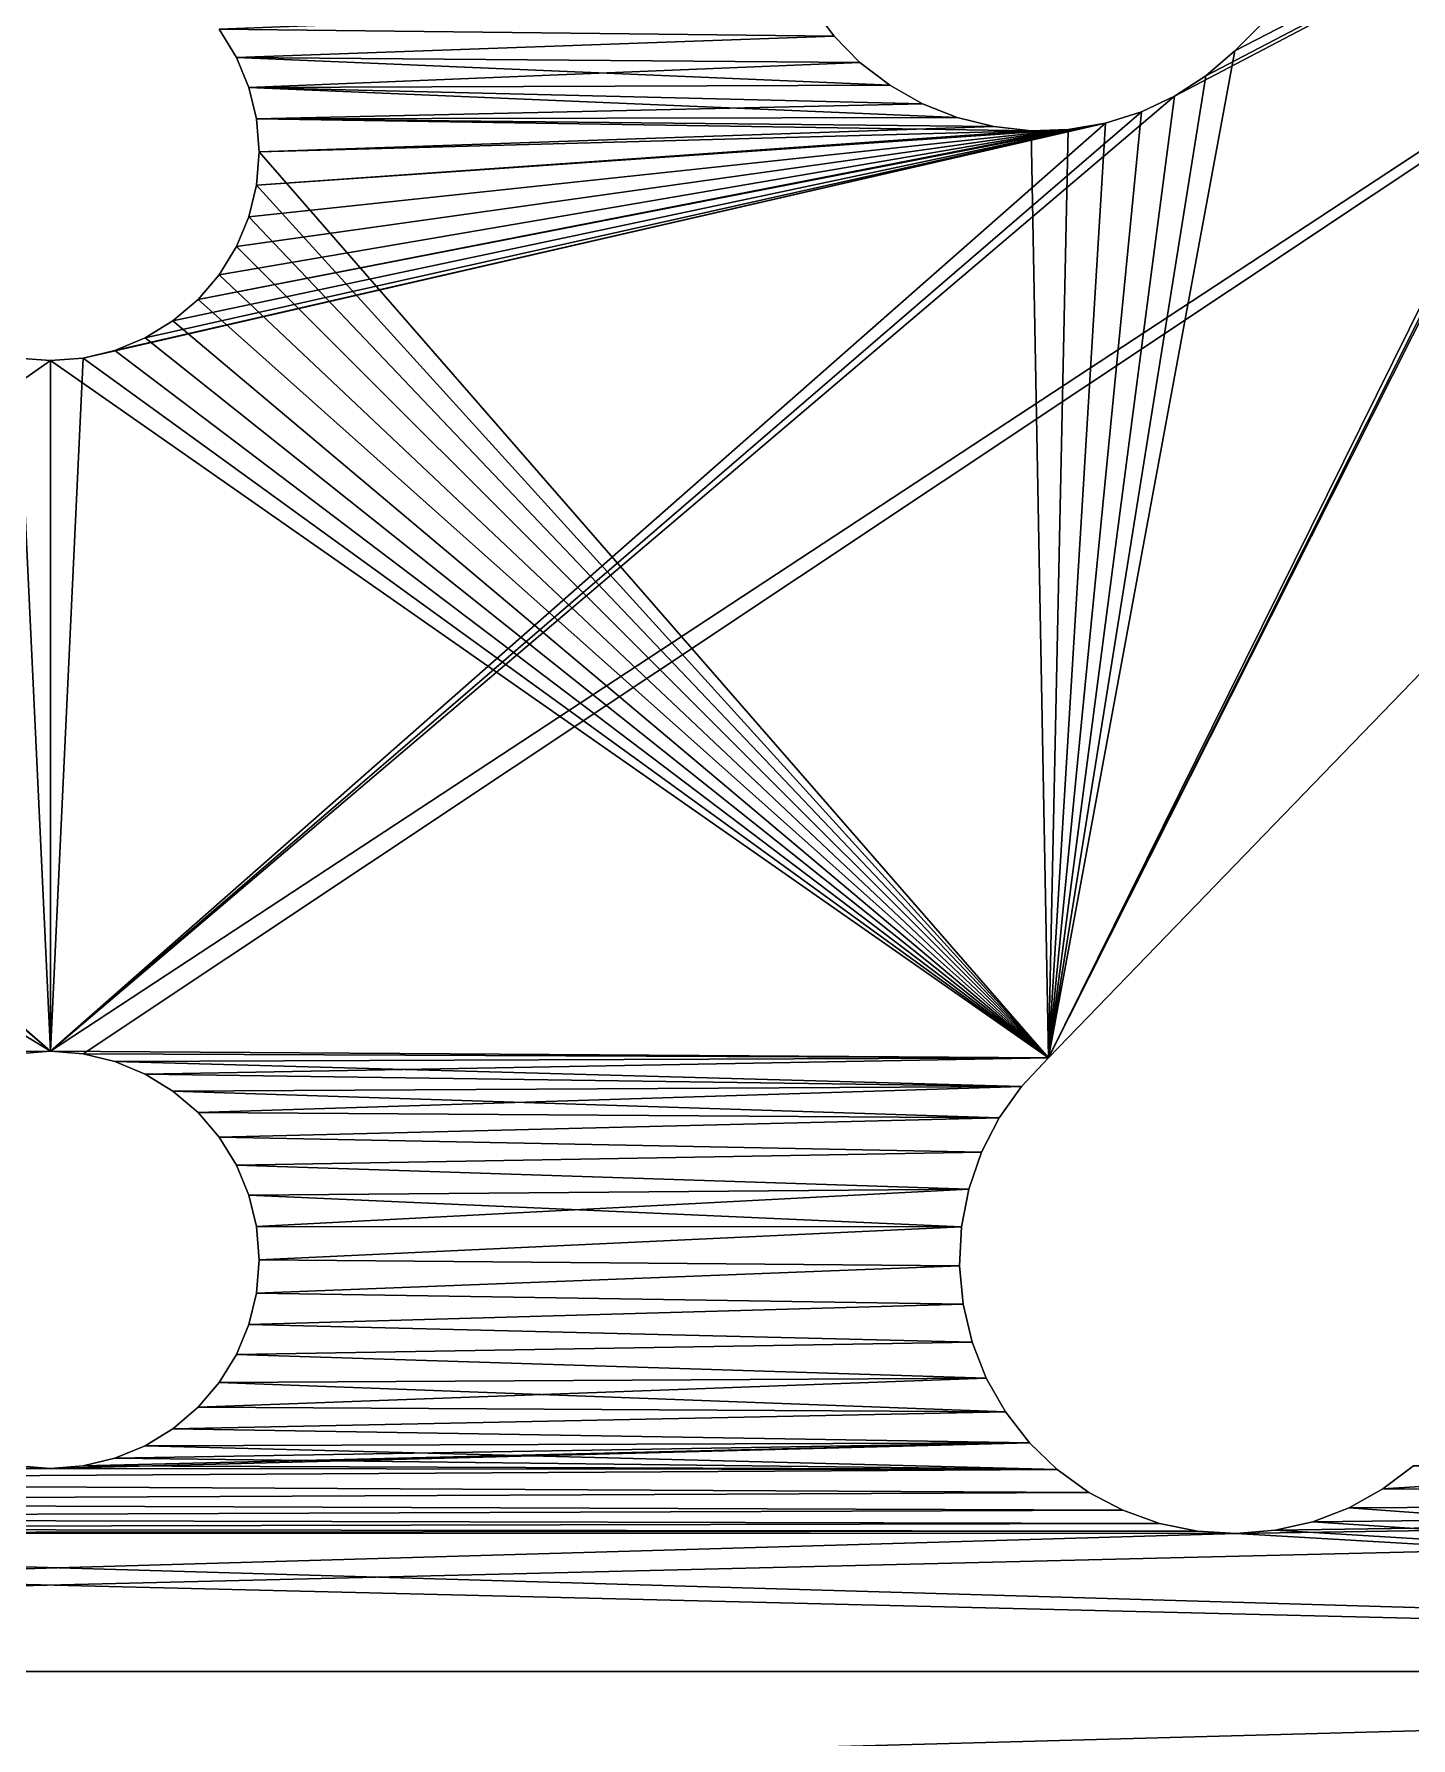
# Model space of a CAD drawing. Header units: millimetres. Extents: x -48.7 to 48.7, y -48.7 to 48.7.
# Drawn here: x -0.12 to 9.94, y -25.06 to -12.61 of the extents above; entities that cross this region are included whole.
import ezdxf

# ---------------------------------------------------------------- set-up
doc = ezdxf.new("R2010")
doc.units = ezdxf.units.MM
doc.header["$LTSCALE"] = 65.185185
for name, color, linetype in [('1', 7, 'CONTINUOUS'), ('121', 7, 'CONTINUOUS'), ('122', 7, 'CONTINUOUS'), ('19', 7, 'CONTINUOUS'), ('2', 7, 'CONTINUOUS'), ('20', 7, 'CONTINUOUS'), ('21', 7, 'CONTINUOUS'), ('22', 7, 'CONTINUOUS'), ('73', 7, 'CONTINUOUS'), ('74', 7, 'CONTINUOUS')]:
    doc.layers.add(name, color=color, linetype=linetype)

msp = doc.modelspace()

# ---------------------------------------------------------------- linework, layer by layer
at = {"layer": '1', "linetype": 'CONTINUOUS'}
for points in [[(7.291, -20.091), (13.494, -7.781), (20.129, -6.81), (7.291, -20.091)], [(0, -20.042), (-0.239, -20.061), (-20.18, -7.731), (0, -20.042)], [(-7.539, -13.609), (0, -20.042), (-20.18, -7.731), (-7.539, -13.609)], [(13.345, -8.008), (13.494, -7.781), (7.291, -20.091), (13.345, -8.008)], [(13.162, -8.221), (13.345, -8.008), (7.291, -20.091), (13.162, -8.221)], [(8.653, -12.73), (13.162, -8.221), (7.291, -20.091), (8.653, -12.73)], [(5.726, -12.624), (1.233, -12.573), (5.563, -12.406), (5.726, -12.624)], [(1.359, -12.779), (1.233, -12.573), (5.726, -12.624), (1.359, -12.779)], [(5.914, -12.815), (1.359, -12.779), (5.726, -12.624), (5.914, -12.815)], [(1.45, -12.998), (1.359, -12.779), (6.132, -12.981), (1.45, -12.998)], [(6.132, -12.981), (1.359, -12.779), (5.914, -12.815), (6.132, -12.981)], [(8.44, -12.914), (8.653, -12.73), (7.291, -20.091), (8.44, -12.914)], [(8.212, -13.063), (8.44, -12.914), (7.291, -20.091), (8.212, -13.063)], [(6.372, -13.118), (1.45, -12.998), (6.132, -12.981), (6.372, -13.118)], [(1.505, -13.228), (1.45, -12.998), (6.624, -13.219), (1.505, -13.228)], [(6.624, -13.219), (1.45, -12.998), (6.372, -13.118), (6.624, -13.219)], [(7.97, -13.177), (8.212, -13.063), (7.291, -20.091), (7.97, -13.177)], [(7.708, -13.259), (7.97, -13.177), (7.291, -20.091), (7.708, -13.259)], [(6.891, -13.285), (1.505, -13.228), (6.624, -13.219), (6.891, -13.285)], [(1.525, -13.47), (1.505, -13.228), (7.165, -13.315), (1.525, -13.47)], [(7.165, -13.315), (1.505, -13.228), (6.891, -13.285), (7.165, -13.315)], [(1.525, -13.47), (7.165, -13.315), (7.291, -20.091), (1.525, -13.47)], [(7.165, -13.315), (7.436, -13.306), (7.291, -20.091), (7.165, -13.315)], [(7.436, -13.306), (7.708, -13.259), (7.291, -20.091), (7.436, -13.306)], [(1.505, -13.713), (1.525, -13.47), (7.291, -20.091), (1.505, -13.713)], [(-7.277, -13.691), (0, -20.042), (-7.539, -13.609), (-7.277, -13.691)], [(-0.239, -14.977), (0, -20.042), (-7.277, -13.691), (-0.239, -14.977)], [(1.45, -13.943), (1.505, -13.713), (7.291, -20.091), (1.45, -13.943)], [(1.359, -14.162), (1.45, -13.943), (7.291, -20.091), (1.359, -14.162)], [(1.233, -14.367), (1.359, -14.162), (7.291, -20.091), (1.233, -14.367)], [(1.079, -14.548), (1.233, -14.367), (7.291, -20.091), (1.079, -14.548)], [(0.895, -14.704), (1.079, -14.548), (7.291, -20.091), (0.895, -14.704)], [(0.693, -14.829), (0.895, -14.704), (7.291, -20.091), (0.693, -14.829)], [(0.239, -14.977), (0.471, -14.92), (7.291, -20.091), (0.239, -14.977)], [(0.471, -14.92), (0.693, -14.829), (7.291, -20.091), (0.471, -14.92)], [(0, -14.995), (0, -20.042), (-0.239, -14.977), (0, -14.995)], [(0, -14.995), (0.239, -14.977), (7.291, -20.091), (0, -14.995)], [(0, -20.042), (0, -14.995), (7.291, -20.091), (0, -20.042)], [(0.239, -20.061), (0, -20.042), (7.291, -20.091), (0.239, -20.061)], [(0.471, -20.117), (0.239, -20.061), (7.291, -20.091), (0.471, -20.117)], [(7.093, -20.3), (0.471, -20.117), (7.291, -20.091), (7.093, -20.3)], [(0.693, -20.209), (0.471, -20.117), (7.093, -20.3), (0.693, -20.209)], [(0.895, -20.333), (0.693, -20.209), (7.093, -20.3), (0.895, -20.333)], [(6.931, -20.529), (0.895, -20.333), (7.093, -20.3), (6.931, -20.529)], [(1.079, -20.489), (0.895, -20.333), (6.931, -20.529), (1.079, -20.489)], [(1.233, -20.67), (1.079, -20.489), (6.931, -20.529), (1.233, -20.67)], [(6.802, -20.779), (1.233, -20.67), (6.931, -20.529), (6.802, -20.779)], [(1.359, -20.875), (1.233, -20.67), (6.802, -20.779), (1.359, -20.875)], [(6.709, -21.049), (1.359, -20.875), (6.802, -20.779), (6.709, -21.049)], [(1.45, -21.095), (1.359, -20.875), (6.709, -21.049), (1.45, -21.095)], [(6.655, -21.325), (1.45, -21.095), (6.709, -21.049), (6.655, -21.325)], [(1.505, -21.324), (1.45, -21.095), (6.655, -21.325), (1.505, -21.324)], [(1.525, -21.567), (1.505, -21.324), (6.655, -21.325), (1.525, -21.567)], [(6.641, -21.61), (1.525, -21.567), (6.655, -21.325), (6.641, -21.61)], [(1.505, -21.809), (1.525, -21.567), (6.641, -21.61), (1.505, -21.809)], [(6.667, -21.891), (1.505, -21.809), (6.641, -21.61), (6.667, -21.891)], [(1.45, -22.039), (1.505, -21.809), (6.667, -21.891), (1.45, -22.039)], [(6.733, -22.167), (1.45, -22.039), (6.667, -21.891), (6.733, -22.167)], [(1.359, -22.258), (1.45, -22.039), (6.733, -22.167), (1.359, -22.258)], [(1.233, -22.464), (1.359, -22.258), (6.837, -22.432), (1.233, -22.464)], [(6.837, -22.432), (1.359, -22.258), (6.733, -22.167), (6.837, -22.432)], [(1.079, -22.644), (1.233, -22.464), (6.977, -22.677), (1.079, -22.644)], [(6.977, -22.677), (1.233, -22.464), (6.837, -22.432), (6.977, -22.677)], [(0.895, -22.801), (1.079, -22.644), (6.977, -22.677), (0.895, -22.801)], [(7.152, -22.903), (0.895, -22.801), (6.977, -22.677), (7.152, -22.903)], [(0.693, -22.925), (0.895, -22.801), (7.152, -22.903), (0.693, -22.925)], [(7.354, -23.098), (0.693, -22.925), (7.152, -22.903), (7.354, -23.098)], [(-7.289, -22.998), (0, -23.091), (-7.512, -23.187), (-7.289, -22.998)], [(-0.239, -23.073), (0, -23.091), (-7.289, -22.998), (-0.239, -23.073)], [(0.239, -23.073), (0.471, -23.017), (7.354, -23.098), (0.239, -23.073)], [(0.471, -23.017), (0.693, -22.925), (7.354, -23.098), (0.471, -23.017)], [(0, -23.091), (7.354, -23.098), (-7.512, -23.187), (0, -23.091)], [(7.354, -23.098), (7.585, -23.266), (-7.512, -23.187), (7.354, -23.098)], [(0, -23.091), (0.239, -23.073), (7.354, -23.098), (0, -23.091)], [(9.957, -23.071), (27.399, -23.276), (9.734, -23.241), (9.957, -23.071)], [(-25.947, -24.575), (-27.399, -23.276), (25.947, -24.575), (-25.947, -24.575)], [(25.947, -24.575), (-27.399, -23.276), (-8.596, -23.564), (25.947, -24.575)], [(-7.512, -23.187), (7.585, -23.266), (-7.757, -23.338), (-7.512, -23.187)], [(7.585, -23.266), (7.835, -23.397), (-7.757, -23.338), (7.585, -23.266)], [(9.734, -23.241), (27.399, -23.276), (9.488, -23.378), (9.734, -23.241)], [(27.399, -23.276), (25.947, -24.575), (9.488, -23.378), (27.399, -23.276)], [(-7.757, -23.338), (7.835, -23.397), (-8.027, -23.455), (-7.757, -23.338)], [(7.835, -23.397), (8.103, -23.493), (-8.027, -23.455), (7.835, -23.397)], [(9.488, -23.378), (25.947, -24.575), (9.222, -23.48), (9.488, -23.378)], [(-8.305, -23.53), (8.381, -23.55), (-8.596, -23.564), (-8.305, -23.53)], [(-8.027, -23.455), (8.103, -23.493), (-8.305, -23.53), (-8.027, -23.455)], [(8.103, -23.493), (8.381, -23.55), (-8.305, -23.53), (8.103, -23.493)], [(9.222, -23.48), (25.947, -24.575), (8.947, -23.543), (9.222, -23.48)], [(8.381, -23.55), (8.663, -23.566), (-8.596, -23.564), (8.381, -23.55)], [(8.663, -23.566), (25.947, -24.575), (-8.596, -23.564), (8.663, -23.566)], [(8.947, -23.543), (25.947, -24.575), (8.663, -23.566), (8.947, -23.543)], [(-24.575, -25.947), (-25.947, -24.575), (24.575, -25.947), (-24.575, -25.947)], [(24.575, -25.947), (-25.947, -24.575), (25.947, -24.575), (24.575, -25.947)]]:
    msp.add_3dface(points, dxfattribs=at)
at = {"layer": '121', "linetype": 'CONTINUOUS'}
for points in [[(7.093, -20.3), (7.291, -20.091), (7.093, -20.3, 3.175), (7.093, -20.3)], [(7.291, -20.091), (7.291, -20.091, 3.175), (7.093, -20.3, 3.175), (7.291, -20.091)], [(6.931, -20.529), (7.093, -20.3), (6.931, -20.529, 3.175), (6.931, -20.529)], [(7.093, -20.3), (7.093, -20.3, 3.175), (6.931, -20.529, 3.175), (7.093, -20.3)], [(6.802, -20.779), (6.931, -20.529), (6.802, -20.779, 3.175), (6.802, -20.779)], [(6.931, -20.529), (6.931, -20.529, 3.175), (6.802, -20.779, 3.175), (6.931, -20.529)], [(6.709, -21.049), (6.802, -20.779), (6.709, -21.049, 3.175), (6.709, -21.049)], [(6.802, -20.779), (6.802, -20.779, 3.175), (6.709, -21.049, 3.175), (6.802, -20.779)], [(6.655, -21.325), (6.709, -21.049), (6.655, -21.325, 3.175), (6.655, -21.325)], [(6.709, -21.049), (6.709, -21.049, 3.175), (6.655, -21.325, 3.175), (6.709, -21.049)], [(6.641, -21.61), (6.655, -21.325), (6.641, -21.61, 3.175), (6.641, -21.61)], [(6.655, -21.325), (6.655, -21.325, 3.175), (6.641, -21.61, 3.175), (6.655, -21.325)], [(6.667, -21.891), (6.641, -21.61), (6.667, -21.891, 3.175), (6.667, -21.891)], [(6.641, -21.61), (6.641, -21.61, 3.175), (6.667, -21.891, 3.175), (6.641, -21.61)], [(6.733, -22.167), (6.667, -21.891), (6.733, -22.167, 3.175), (6.733, -22.167)], [(6.667, -21.891), (6.667, -21.891, 3.175), (6.733, -22.167, 3.175), (6.667, -21.891)], [(6.837, -22.432), (6.733, -22.167), (6.837, -22.432, 3.175), (6.837, -22.432)], [(6.733, -22.167), (6.733, -22.167, 3.175), (6.837, -22.432, 3.175), (6.733, -22.167)], [(6.977, -22.677), (6.837, -22.432), (6.977, -22.677, 3.175), (6.977, -22.677)], [(6.837, -22.432), (6.837, -22.432, 3.175), (6.977, -22.677, 3.175), (6.837, -22.432)], [(7.152, -22.903), (6.977, -22.677), (7.152, -22.903, 3.175), (7.152, -22.903)], [(6.977, -22.677), (6.977, -22.677, 3.175), (7.152, -22.903, 3.175), (6.977, -22.677)], [(7.354, -23.098), (7.152, -22.903), (7.354, -23.098, 3.175), (7.354, -23.098)], [(7.152, -22.903), (7.152, -22.903, 3.175), (7.354, -23.098, 3.175), (7.152, -22.903)], [(7.585, -23.266), (7.354, -23.098), (7.585, -23.266, 3.175), (7.585, -23.266)], [(7.354, -23.098), (7.354, -23.098, 3.175), (7.585, -23.266, 3.175), (7.354, -23.098)], [(9.957, -23.071), (9.734, -23.241), (9.957, -23.071, 3.175), (9.957, -23.071)], [(9.734, -23.241), (9.734, -23.241, 3.175), (9.957, -23.071, 3.175), (9.734, -23.241)], [(7.835, -23.397), (7.585, -23.266), (7.835, -23.397, 3.175), (7.835, -23.397)], [(7.585, -23.266), (7.585, -23.266, 3.175), (7.835, -23.397, 3.175), (7.585, -23.266)], [(9.734, -23.241), (9.488, -23.378), (9.734, -23.241, 3.175), (9.734, -23.241)], [(9.488, -23.378), (9.488, -23.378, 3.175), (9.734, -23.241, 3.175), (9.488, -23.378)], [(8.103, -23.493), (7.835, -23.397), (8.103, -23.493, 3.175), (8.103, -23.493)], [(7.835, -23.397), (7.835, -23.397, 3.175), (8.103, -23.493, 3.175), (7.835, -23.397)], [(9.488, -23.378), (9.222, -23.48), (9.488, -23.378, 3.175), (9.488, -23.378)], [(9.222, -23.48), (9.222, -23.48, 3.175), (9.488, -23.378, 3.175), (9.222, -23.48)], [(8.381, -23.55), (8.103, -23.493), (8.381, -23.55, 3.175), (8.381, -23.55)], [(8.103, -23.493), (8.103, -23.493, 3.175), (8.381, -23.55, 3.175), (8.103, -23.493)], [(9.222, -23.48), (8.947, -23.543), (9.222, -23.48, 3.175), (9.222, -23.48)], [(8.947, -23.543), (8.947, -23.543, 3.175), (9.222, -23.48, 3.175), (8.947, -23.543)], [(8.663, -23.566), (8.381, -23.55), (8.663, -23.566, 3.175), (8.663, -23.566)], [(8.381, -23.55), (8.381, -23.55, 3.175), (8.663, -23.566, 3.175), (8.381, -23.55)], [(8.947, -23.543), (8.663, -23.566), (8.947, -23.543, 3.175), (8.947, -23.543)], [(8.663, -23.566), (8.663, -23.566, 3.175), (8.947, -23.543, 3.175), (8.663, -23.566)]]:
    msp.add_3dface(points, dxfattribs=at)
at = {"layer": '122', "linetype": 'CONTINUOUS'}
for points in [[(7.291, -20.091), (20.129, -6.81), (7.291, -20.091, 3.175), (7.291, -20.091)], [(20.129, -6.81), (20.129, -6.81, 3.175), (7.291, -20.091, 3.175), (20.129, -6.81)]]:
    msp.add_3dface(points, dxfattribs=at)
at = {"layer": '19', "linetype": 'CONTINUOUS'}
for points in [[(1.525, -21.567), (1.505, -21.809), (1.525, -21.567, 3.175), (1.525, -21.567)], [(1.525, -21.567, 3.175), (1.505, -21.809), (1.505, -21.809, 3.175), (1.525, -21.567, 3.175)], [(1.505, -21.809), (1.45, -22.039), (1.505, -21.809, 3.175), (1.505, -21.809)], [(1.45, -22.039), (1.45, -22.039, 3.175), (1.505, -21.809, 3.175), (1.45, -22.039)], [(1.45, -22.039), (1.359, -22.258), (1.45, -22.039, 3.175), (1.45, -22.039)], [(1.359, -22.258), (1.359, -22.258, 3.175), (1.45, -22.039, 3.175), (1.359, -22.258)], [(1.359, -22.258), (1.233, -22.464), (1.359, -22.258, 3.175), (1.359, -22.258)], [(1.233, -22.464), (1.233, -22.464, 3.175), (1.359, -22.258, 3.175), (1.233, -22.464)], [(1.233, -22.464), (1.079, -22.644), (1.233, -22.464, 3.175), (1.233, -22.464)], [(1.079, -22.644), (1.079, -22.644, 3.175), (1.233, -22.464, 3.175), (1.079, -22.644)], [(1.079, -22.644), (0.895, -22.801), (1.079, -22.644, 3.175), (1.079, -22.644)], [(0.895, -22.801), (0.895, -22.801, 3.175), (1.079, -22.644, 3.175), (0.895, -22.801)], [(0.895, -22.801), (0.693, -22.925), (0.895, -22.801, 3.175), (0.895, -22.801)], [(0.693, -22.925), (0.693, -22.925, 3.175), (0.895, -22.801, 3.175), (0.693, -22.925)], [(0.471, -23.017), (0.239, -23.073), (0.471, -23.017, 3.175), (0.471, -23.017)], [(0.239, -23.073), (0.239, -23.073, 3.175), (0.471, -23.017, 3.175), (0.239, -23.073)], [(0.693, -22.925), (0.471, -23.017), (0.693, -22.925, 3.175), (0.693, -22.925)], [(0.471, -23.017), (0.471, -23.017, 3.175), (0.693, -22.925, 3.175), (0.471, -23.017)], [(0, -23.091), (-0.239, -23.073), (0, -23.091, 3.175), (0, -23.091)], [(-0.239, -23.073), (-0.239, -23.073, 3.175), (0, -23.091, 3.175), (-0.239, -23.073)], [(0.239, -23.073), (0, -23.091), (0.239, -23.073, 3.175), (0.239, -23.073)], [(0, -23.091), (0, -23.091, 3.175), (0.239, -23.073, 3.175), (0, -23.091)]]:
    msp.add_3dface(points, dxfattribs=at)
at = {"layer": '2', "linetype": 'CONTINUOUS'}
for points in [[(0, -20.042, 3.175), (0.239, -20.061, 3.175), (20.129, -6.81, 3.175), (0, -20.042, 3.175)], [(8.212, -13.063, 3.175), (0, -20.042, 3.175), (20.129, -6.81, 3.175), (8.212, -13.063, 3.175)], [(20.129, -6.81, 3.175), (0.239, -20.061, 3.175), (7.291, -20.091, 3.175), (20.129, -6.81, 3.175)], [(8.44, -12.914, 3.175), (8.212, -13.063, 3.175), (20.129, -6.81, 3.175), (8.44, -12.914, 3.175)], [(8.653, -12.73, 3.175), (8.44, -12.914, 3.175), (20.129, -6.81, 3.175), (8.653, -12.73, 3.175)], [(13.162, -8.221, 3.175), (8.653, -12.73, 3.175), (20.129, -6.81, 3.175), (13.162, -8.221, 3.175)], [(5.563, -12.406, 3.175), (1.233, -12.573, 3.175), (5.726, -12.624, 3.175), (5.563, -12.406, 3.175)], [(1.233, -12.573, 3.175), (1.359, -12.779, 3.175), (5.726, -12.624, 3.175), (1.233, -12.573, 3.175)], [(5.726, -12.624, 3.175), (1.359, -12.779, 3.175), (5.914, -12.815, 3.175), (5.726, -12.624, 3.175)], [(1.359, -12.779, 3.175), (1.45, -12.998, 3.175), (5.914, -12.815, 3.175), (1.359, -12.779, 3.175)], [(5.914, -12.815, 3.175), (1.45, -12.998, 3.175), (6.132, -12.981, 3.175), (5.914, -12.815, 3.175)], [(7.97, -13.177, 3.175), (0, -20.042, 3.175), (8.212, -13.063, 3.175), (7.97, -13.177, 3.175)], [(6.132, -12.981, 3.175), (1.45, -12.998, 3.175), (6.372, -13.118, 3.175), (6.132, -12.981, 3.175)], [(1.45, -12.998, 3.175), (1.505, -13.228, 3.175), (6.372, -13.118, 3.175), (1.45, -12.998, 3.175)], [(7.708, -13.259, 3.175), (0, -20.042, 3.175), (7.97, -13.177, 3.175), (7.708, -13.259, 3.175)], [(6.372, -13.118, 3.175), (1.505, -13.228, 3.175), (6.624, -13.219, 3.175), (6.372, -13.118, 3.175)], [(0.239, -14.977, 3.175), (0, -20.042, 3.175), (7.708, -13.259, 3.175), (0.239, -14.977, 3.175)], [(0.471, -14.92, 3.175), (0.239, -14.977, 3.175), (7.708, -13.259, 3.175), (0.471, -14.92, 3.175)], [(0.693, -14.829, 3.175), (0.471, -14.92, 3.175), (7.708, -13.259, 3.175), (0.693, -14.829, 3.175)], [(0.895, -14.704, 3.175), (0.693, -14.829, 3.175), (7.708, -13.259, 3.175), (0.895, -14.704, 3.175)], [(1.079, -14.548, 3.175), (0.895, -14.704, 3.175), (7.708, -13.259, 3.175), (1.079, -14.548, 3.175)], [(7.436, -13.306, 3.175), (1.079, -14.548, 3.175), (7.708, -13.259, 3.175), (7.436, -13.306, 3.175)], [(1.233, -14.367, 3.175), (1.079, -14.548, 3.175), (7.436, -13.306, 3.175), (1.233, -14.367, 3.175)], [(1.359, -14.162, 3.175), (1.233, -14.367, 3.175), (7.436, -13.306, 3.175), (1.359, -14.162, 3.175)], [(1.45, -13.943, 3.175), (1.359, -14.162, 3.175), (7.436, -13.306, 3.175), (1.45, -13.943, 3.175)], [(1.505, -13.713, 3.175), (1.45, -13.943, 3.175), (7.436, -13.306, 3.175), (1.505, -13.713, 3.175)], [(6.624, -13.219, 3.175), (1.505, -13.228, 3.175), (6.891, -13.285, 3.175), (6.624, -13.219, 3.175)], [(1.505, -13.228, 3.175), (1.525, -13.47, 3.175), (6.891, -13.285, 3.175), (1.505, -13.228, 3.175)], [(7.165, -13.315, 3.175), (1.505, -13.713, 3.175), (7.436, -13.306, 3.175), (7.165, -13.315, 3.175)], [(1.525, -13.47, 3.175), (1.505, -13.713, 3.175), (7.165, -13.315, 3.175), (1.525, -13.47, 3.175)], [(6.891, -13.285, 3.175), (1.525, -13.47, 3.175), (7.165, -13.315, 3.175), (6.891, -13.285, 3.175)], [(0, -14.995, 3.175), (-0.239, -14.977, 3.175), (-7.298, -20.125, 3.175), (0, -14.995, 3.175)], [(0, -20.042, 3.175), (0, -14.995, 3.175), (-7.298, -20.125, 3.175), (0, -20.042, 3.175)], [(0, -14.995, 3.175), (0, -20.042, 3.175), (0.239, -14.977, 3.175), (0, -14.995, 3.175)], [(-0.239, -20.061, 3.175), (0, -20.042, 3.175), (-7.298, -20.125, 3.175), (-0.239, -20.061, 3.175)], [(0.239, -20.061, 3.175), (0.471, -20.117, 3.175), (7.291, -20.091, 3.175), (0.239, -20.061, 3.175)], [(0.471, -20.117, 3.175), (0.693, -20.209, 3.175), (7.291, -20.091, 3.175), (0.471, -20.117, 3.175)], [(7.291, -20.091, 3.175), (0.693, -20.209, 3.175), (7.093, -20.3, 3.175), (7.291, -20.091, 3.175)], [(0.693, -20.209, 3.175), (0.895, -20.333, 3.175), (7.093, -20.3, 3.175), (0.693, -20.209, 3.175)], [(0.895, -20.333, 3.175), (1.079, -20.489, 3.175), (7.093, -20.3, 3.175), (0.895, -20.333, 3.175)], [(7.093, -20.3, 3.175), (1.079, -20.489, 3.175), (6.931, -20.529, 3.175), (7.093, -20.3, 3.175)], [(1.079, -20.489, 3.175), (1.233, -20.67, 3.175), (6.931, -20.529, 3.175), (1.079, -20.489, 3.175)], [(6.931, -20.529, 3.175), (1.233, -20.67, 3.175), (6.802, -20.779, 3.175), (6.931, -20.529, 3.175)], [(1.233, -20.67, 3.175), (1.359, -20.875, 3.175), (6.802, -20.779, 3.175), (1.233, -20.67, 3.175)], [(6.802, -20.779, 3.175), (1.359, -20.875, 3.175), (6.709, -21.049, 3.175), (6.802, -20.779, 3.175)], [(1.359, -20.875, 3.175), (1.45, -21.095, 3.175), (6.709, -21.049, 3.175), (1.359, -20.875, 3.175)], [(1.45, -21.095, 3.175), (1.505, -21.324, 3.175), (6.709, -21.049, 3.175), (1.45, -21.095, 3.175)], [(6.709, -21.049, 3.175), (1.505, -21.324, 3.175), (6.655, -21.325, 3.175), (6.709, -21.049, 3.175)], [(1.505, -21.324, 3.175), (1.525, -21.567, 3.175), (6.655, -21.325, 3.175), (1.505, -21.324, 3.175)], [(6.655, -21.325, 3.175), (1.525, -21.567, 3.175), (6.641, -21.61, 3.175), (6.655, -21.325, 3.175)], [(1.525, -21.567, 3.175), (1.505, -21.809, 3.175), (6.641, -21.61, 3.175), (1.525, -21.567, 3.175)], [(6.641, -21.61, 3.175), (1.505, -21.809, 3.175), (6.667, -21.891, 3.175), (6.641, -21.61, 3.175)], [(1.505, -21.809, 3.175), (1.45, -22.039, 3.175), (6.667, -21.891, 3.175), (1.505, -21.809, 3.175)], [(6.667, -21.891, 3.175), (1.45, -22.039, 3.175), (6.733, -22.167, 3.175), (6.667, -21.891, 3.175)], [(1.45, -22.039, 3.175), (1.359, -22.258, 3.175), (6.733, -22.167, 3.175), (1.45, -22.039, 3.175)], [(27.399, -23.276, 3.175), (28.922, -22.059, 3.175), (9.734, -23.241, 3.175), (27.399, -23.276, 3.175)], [(9.734, -23.241, 3.175), (28.922, -22.059, 3.175), (9.957, -23.071, 3.175), (9.734, -23.241, 3.175)], [(1.359, -22.258, 3.175), (1.233, -22.464, 3.175), (6.837, -22.432, 3.175), (1.359, -22.258, 3.175)], [(6.733, -22.167, 3.175), (1.359, -22.258, 3.175), (6.837, -22.432, 3.175), (6.733, -22.167, 3.175)], [(1.233, -22.464, 3.175), (1.079, -22.644, 3.175), (6.837, -22.432, 3.175), (1.233, -22.464, 3.175)], [(6.837, -22.432, 3.175), (1.079, -22.644, 3.175), (6.977, -22.677, 3.175), (6.837, -22.432, 3.175)], [(1.079, -22.644, 3.175), (0.895, -22.801, 3.175), (6.977, -22.677, 3.175), (1.079, -22.644, 3.175)], [(6.977, -22.677, 3.175), (0.895, -22.801, 3.175), (7.152, -22.903, 3.175), (6.977, -22.677, 3.175)], [(0.239, -23.073, 3.175), (0, -23.091, 3.175), (7.152, -22.903, 3.175), (0.239, -23.073, 3.175)], [(7.152, -22.903, 3.175), (0, -23.091, 3.175), (7.354, -23.098, 3.175), (7.152, -22.903, 3.175)], [(0.471, -23.017, 3.175), (0.239, -23.073, 3.175), (7.152, -22.903, 3.175), (0.471, -23.017, 3.175)], [(0.693, -22.925, 3.175), (0.471, -23.017, 3.175), (7.152, -22.903, 3.175), (0.693, -22.925, 3.175)], [(0.895, -22.801, 3.175), (0.693, -22.925, 3.175), (7.152, -22.903, 3.175), (0.895, -22.801, 3.175)], [(0, -23.091, 3.175), (-0.239, -23.073, 3.175), (-7.512, -23.187, 3.175), (0, -23.091, 3.175)], [(7.354, -23.098, 3.175), (0, -23.091, 3.175), (-7.512, -23.187, 3.175), (7.354, -23.098, 3.175)], [(7.585, -23.266, 3.175), (7.354, -23.098, 3.175), (-7.512, -23.187, 3.175), (7.585, -23.266, 3.175)], [(25.947, -24.575, 3.175), (27.399, -23.276, 3.175), (-25.947, -24.575, 3.175), (25.947, -24.575, 3.175)], [(-25.947, -24.575, 3.175), (27.399, -23.276, 3.175), (8.663, -23.566, 3.175), (-25.947, -24.575, 3.175)], [(-7.757, -23.338, 3.175), (7.585, -23.266, 3.175), (-7.512, -23.187, 3.175), (-7.757, -23.338, 3.175)], [(7.835, -23.397, 3.175), (7.585, -23.266, 3.175), (-7.757, -23.338, 3.175), (7.835, -23.397, 3.175)], [(8.663, -23.566, 3.175), (27.399, -23.276, 3.175), (8.947, -23.543, 3.175), (8.663, -23.566, 3.175)], [(8.947, -23.543, 3.175), (27.399, -23.276, 3.175), (9.222, -23.48, 3.175), (8.947, -23.543, 3.175)], [(9.222, -23.48, 3.175), (27.399, -23.276, 3.175), (9.488, -23.378, 3.175), (9.222, -23.48, 3.175)], [(9.488, -23.378, 3.175), (27.399, -23.276, 3.175), (9.734, -23.241, 3.175), (9.488, -23.378, 3.175)], [(-8.027, -23.455, 3.175), (7.835, -23.397, 3.175), (-7.757, -23.338, 3.175), (-8.027, -23.455, 3.175)], [(8.103, -23.493, 3.175), (7.835, -23.397, 3.175), (-8.027, -23.455, 3.175), (8.103, -23.493, 3.175)], [(-8.596, -23.564, 3.175), (8.381, -23.55, 3.175), (-8.305, -23.53, 3.175), (-8.596, -23.564, 3.175)], [(-8.305, -23.53, 3.175), (8.103, -23.493, 3.175), (-8.027, -23.455, 3.175), (-8.305, -23.53, 3.175)], [(8.381, -23.55, 3.175), (8.103, -23.493, 3.175), (-8.305, -23.53, 3.175), (8.381, -23.55, 3.175)], [(-25.947, -24.575, 3.175), (8.663, -23.566, 3.175), (-8.596, -23.564, 3.175), (-25.947, -24.575, 3.175)], [(8.663, -23.566, 3.175), (8.381, -23.55, 3.175), (-8.596, -23.564, 3.175), (8.663, -23.566, 3.175)], [(-24.575, -25.947, 3.175), (25.947, -24.575, 3.175), (-25.947, -24.575, 3.175), (-24.575, -25.947, 3.175)], [(24.575, -25.947, 3.175), (25.947, -24.575, 3.175), (-24.575, -25.947, 3.175), (24.575, -25.947, 3.175)]]:
    msp.add_3dface(points, dxfattribs=at)
at = {"layer": '20', "linetype": 'CONTINUOUS'}
for points in [[(-0.239, -20.061), (0, -20.042), (-0.239, -20.061, 3.175), (-0.239, -20.061)], [(0, -20.042), (0, -20.042, 3.175), (-0.239, -20.061, 3.175), (0, -20.042)], [(0, -20.042), (0.239, -20.061), (0, -20.042, 3.175), (0, -20.042)], [(0.239, -20.061), (0.239, -20.061, 3.175), (0, -20.042, 3.175), (0.239, -20.061)], [(0.239, -20.061), (0.471, -20.117), (0.239, -20.061, 3.175), (0.239, -20.061)], [(0.471, -20.117), (0.471, -20.117, 3.175), (0.239, -20.061, 3.175), (0.471, -20.117)], [(0.471, -20.117), (0.693, -20.209), (0.471, -20.117, 3.175), (0.471, -20.117)], [(0.693, -20.209), (0.693, -20.209, 3.175), (0.471, -20.117, 3.175), (0.693, -20.209)], [(0.693, -20.209), (0.895, -20.333), (0.693, -20.209, 3.175), (0.693, -20.209)], [(0.895, -20.333), (0.895, -20.333, 3.175), (0.693, -20.209, 3.175), (0.895, -20.333)], [(0.895, -20.333), (1.079, -20.489), (0.895, -20.333, 3.175), (0.895, -20.333)], [(1.079, -20.489), (1.079, -20.489, 3.175), (0.895, -20.333, 3.175), (1.079, -20.489)], [(1.079, -20.489), (1.233, -20.67), (1.079, -20.489, 3.175), (1.079, -20.489)], [(1.233, -20.67), (1.233, -20.67, 3.175), (1.079, -20.489, 3.175), (1.233, -20.67)], [(1.233, -20.67), (1.359, -20.875), (1.233, -20.67, 3.175), (1.233, -20.67)], [(1.359, -20.875), (1.359, -20.875, 3.175), (1.233, -20.67, 3.175), (1.359, -20.875)], [(1.359, -20.875), (1.45, -21.095), (1.359, -20.875, 3.175), (1.359, -20.875)], [(1.45, -21.095), (1.45, -21.095, 3.175), (1.359, -20.875, 3.175), (1.45, -21.095)], [(1.45, -21.095), (1.505, -21.324), (1.45, -21.095, 3.175), (1.45, -21.095)], [(1.505, -21.324), (1.505, -21.324, 3.175), (1.45, -21.095, 3.175), (1.505, -21.324)], [(1.505, -21.324), (1.525, -21.567), (1.505, -21.324, 3.175), (1.505, -21.324)], [(1.525, -21.567), (1.525, -21.567, 3.175), (1.505, -21.324, 3.175), (1.525, -21.567)]]:
    msp.add_3dface(points, dxfattribs=at)
at = {"layer": '21', "linetype": 'CONTINUOUS'}
for points in [[(1.525, -13.47), (1.505, -13.713), (1.525, -13.47, 3.175), (1.525, -13.47)], [(1.525, -13.47, 3.175), (1.505, -13.713), (1.505, -13.713, 3.175), (1.525, -13.47, 3.175)], [(1.505, -13.713), (1.45, -13.943), (1.505, -13.713, 3.175), (1.505, -13.713)], [(1.45, -13.943), (1.45, -13.943, 3.175), (1.505, -13.713, 3.175), (1.45, -13.943)], [(1.45, -13.943), (1.359, -14.162), (1.45, -13.943, 3.175), (1.45, -13.943)], [(1.359, -14.162), (1.359, -14.162, 3.175), (1.45, -13.943, 3.175), (1.359, -14.162)], [(1.359, -14.162), (1.233, -14.367), (1.359, -14.162, 3.175), (1.359, -14.162)], [(1.233, -14.367), (1.233, -14.367, 3.175), (1.359, -14.162, 3.175), (1.233, -14.367)], [(1.233, -14.367), (1.079, -14.548), (1.233, -14.367, 3.175), (1.233, -14.367)], [(1.079, -14.548), (1.079, -14.548, 3.175), (1.233, -14.367, 3.175), (1.079, -14.548)], [(1.079, -14.548), (0.895, -14.704), (1.079, -14.548, 3.175), (1.079, -14.548)], [(0.895, -14.704), (0.895, -14.704, 3.175), (1.079, -14.548, 3.175), (0.895, -14.704)], [(0.895, -14.704), (0.693, -14.829), (0.895, -14.704, 3.175), (0.895, -14.704)], [(0.693, -14.829), (0.693, -14.829, 3.175), (0.895, -14.704, 3.175), (0.693, -14.829)], [(0.471, -14.92), (0.239, -14.977), (0.471, -14.92, 3.175), (0.471, -14.92)], [(0.239, -14.977), (0.239, -14.977, 3.175), (0.471, -14.92, 3.175), (0.239, -14.977)], [(0.693, -14.829), (0.471, -14.92), (0.693, -14.829, 3.175), (0.693, -14.829)], [(0.471, -14.92), (0.471, -14.92, 3.175), (0.693, -14.829, 3.175), (0.471, -14.92)], [(0, -14.995), (-0.239, -14.977), (0, -14.995, 3.175), (0, -14.995)], [(-0.239, -14.977), (-0.239, -14.977, 3.175), (0, -14.995, 3.175), (-0.239, -14.977)], [(0.239, -14.977), (0, -14.995), (0.239, -14.977, 3.175), (0.239, -14.977)], [(0, -14.995), (0, -14.995, 3.175), (0.239, -14.977, 3.175), (0, -14.995)]]:
    msp.add_3dface(points, dxfattribs=at)
at = {"layer": '22', "linetype": 'CONTINUOUS'}
for points in [[(1.233, -12.573), (1.359, -12.779), (1.233, -12.573, 3.175), (1.233, -12.573)], [(1.359, -12.779), (1.359, -12.779, 3.175), (1.233, -12.573, 3.175), (1.359, -12.779)], [(1.359, -12.779), (1.45, -12.998), (1.359, -12.779, 3.175), (1.359, -12.779)], [(1.45, -12.998), (1.45, -12.998, 3.175), (1.359, -12.779, 3.175), (1.45, -12.998)], [(1.45, -12.998), (1.505, -13.228), (1.45, -12.998, 3.175), (1.45, -12.998)], [(1.505, -13.228), (1.505, -13.228, 3.175), (1.45, -12.998, 3.175), (1.505, -13.228)], [(1.505, -13.228), (1.525, -13.47), (1.505, -13.228, 3.175), (1.505, -13.228)], [(1.525, -13.47), (1.525, -13.47, 3.175), (1.505, -13.228, 3.175), (1.525, -13.47)]]:
    msp.add_3dface(points, dxfattribs=at)
at = {"layer": '73', "linetype": 'CONTINUOUS'}
for points in [[(13.162, -8.221), (8.653, -12.73), (13.162, -8.221, 3.175), (13.162, -8.221)], [(8.653, -12.73), (8.653, -12.73, 3.175), (13.162, -8.221, 3.175), (8.653, -12.73)]]:
    msp.add_3dface(points, dxfattribs=at)
at = {"layer": '74', "linetype": 'CONTINUOUS'}
for points in [[(5.726, -12.624), (5.563, -12.406), (5.726, -12.624, 3.175), (5.726, -12.624)], [(5.563, -12.406), (5.563, -12.406, 3.175), (5.726, -12.624, 3.175), (5.563, -12.406)], [(5.914, -12.815), (5.726, -12.624), (5.914, -12.815, 3.175), (5.914, -12.815)], [(5.726, -12.624), (5.726, -12.624, 3.175), (5.914, -12.815, 3.175), (5.726, -12.624)], [(6.132, -12.981), (5.914, -12.815), (6.132, -12.981, 3.175), (6.132, -12.981)], [(5.914, -12.815), (5.914, -12.815, 3.175), (6.132, -12.981, 3.175), (5.914, -12.815)], [(8.653, -12.73), (8.44, -12.914), (8.653, -12.73, 3.175), (8.653, -12.73)], [(8.44, -12.914), (8.44, -12.914, 3.175), (8.653, -12.73, 3.175), (8.44, -12.914)], [(8.44, -12.914), (8.212, -13.063), (8.44, -12.914, 3.175), (8.44, -12.914)], [(8.212, -13.063), (8.212, -13.063, 3.175), (8.44, -12.914, 3.175), (8.212, -13.063)], [(6.372, -13.118), (6.132, -12.981), (6.372, -13.118, 3.175), (6.372, -13.118)], [(6.132, -12.981), (6.132, -12.981, 3.175), (6.372, -13.118, 3.175), (6.132, -12.981)], [(8.212, -13.063), (7.97, -13.177), (8.212, -13.063, 3.175), (8.212, -13.063)], [(7.97, -13.177), (7.97, -13.177, 3.175), (8.212, -13.063, 3.175), (7.97, -13.177)], [(6.624, -13.219), (6.372, -13.118), (6.624, -13.219, 3.175), (6.624, -13.219)], [(6.372, -13.118), (6.372, -13.118, 3.175), (6.624, -13.219, 3.175), (6.372, -13.118)], [(7.97, -13.177), (7.708, -13.259), (7.97, -13.177, 3.175), (7.97, -13.177)], [(7.708, -13.259), (7.708, -13.259, 3.175), (7.97, -13.177, 3.175), (7.708, -13.259)], [(6.891, -13.285), (6.624, -13.219), (6.891, -13.285, 3.175), (6.891, -13.285)], [(6.624, -13.219), (6.624, -13.219, 3.175), (6.891, -13.285, 3.175), (6.624, -13.219)], [(7.165, -13.315), (6.891, -13.285), (7.165, -13.315, 3.175), (7.165, -13.315)], [(6.891, -13.285), (6.891, -13.285, 3.175), (7.165, -13.315, 3.175), (6.891, -13.285)], [(7.436, -13.306), (7.165, -13.315), (7.436, -13.306, 3.175), (7.436, -13.306)], [(7.165, -13.315), (7.165, -13.315, 3.175), (7.436, -13.306, 3.175), (7.165, -13.315)], [(7.708, -13.259), (7.436, -13.306), (7.708, -13.259, 3.175), (7.708, -13.259)], [(7.436, -13.306), (7.436, -13.306, 3.175), (7.708, -13.259, 3.175), (7.436, -13.306)]]:
    msp.add_3dface(points, dxfattribs=at)

doc.saveas('drawing.dxf')
